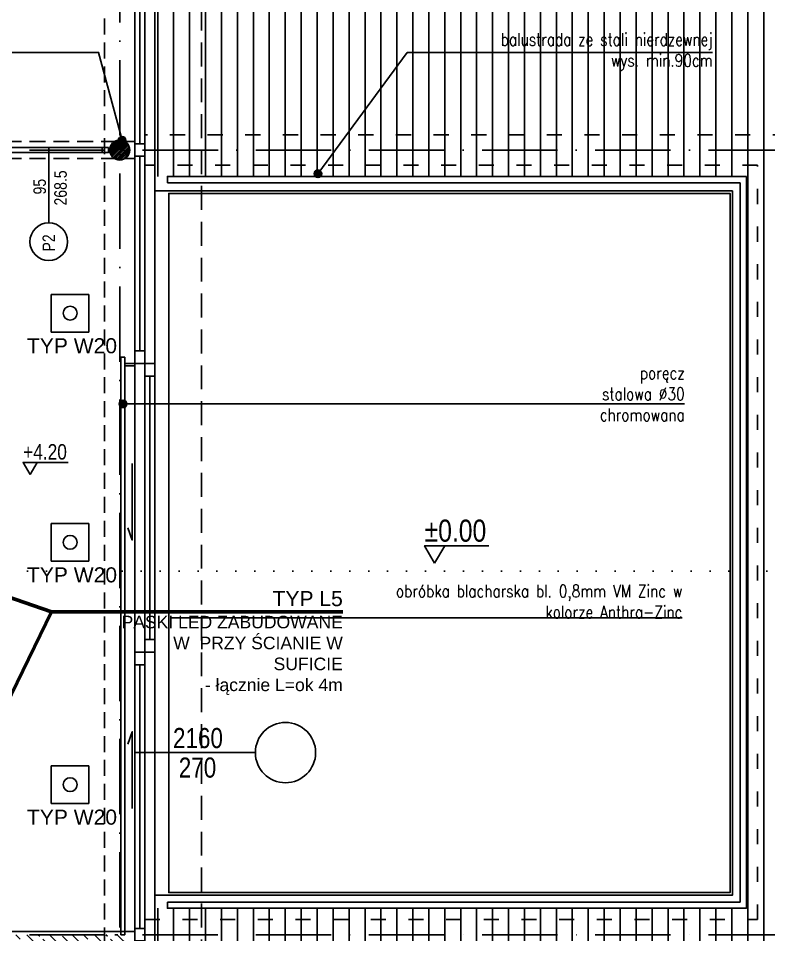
# Model space of a CAD drawing. Header units: millimetres. Extents: x 58205 to 122423, y 1055 to 94479.
# Drawn here: x 69625 to 70222, y 6611 to 7341 of the extents above; entities that cross this region are included whole.
import ezdxf

# ---------------------------------------------------------------- set-up
doc = ezdxf.new("R2010")
doc.units = ezdxf.units.MM
for name, pattern in [('ACAD_ISO03W100', [30, 12, -18]), ('ACAD_ISO07W100', [3, 0, -3]), ('ACAD_ISO10W100', [18, 12, -3, 0, -3]), ('AUDIT_D_080509132939-0', [0]), ('HIDDEN', [9.525, 6.35, -3.175])]:
    doc.linetypes.add(name, pattern=pattern)
doc.layers.add('$ oświetlenie $', color=30, linetype='Continuous', lineweight=30)
for name, color, linetype in [('+48_ARMATURA', 251, 'Continuous'), ('+48_HACZE', 253, 'Continuous'), ('+48_KOTY', 3, 'Continuous'), ('+48_MEBLE', 251, 'Continuous'), ('+48_OPISY', 3, 'Continuous'), ('+48_OPISY T', 3, 'Continuous'), ('+48_OPISY_STOLARKA', 3, 'Continuous'), ('+48_OSIE', 8, 'Continuous'), ('+48_PODCIĄG', 4, 'ACAD_ISO03W100'), ('+48_STOLARKA OKNA', 3, 'Continuous'), ('+48_STOLARKA_DRZWI', 3, 'Continuous'), ('+48_STOLARKA_OKNA', 3, 'Continuous'), ('+48_SŁUPY', 20, 'Continuous'), ('+48_TARAS', 253, 'Continuous'), ('+48_WIDOK', 5, 'Continuous'), ('+48_ŻELBET', 242, 'Continuous')]:
    doc.layers.add(name, color=color, linetype=linetype)
doc.styles.get("Standard").update_dxf_attribs({"font": 'ARIAL.TTF'})
doc.styles.add('WRP_ARIAL', font='ARIAL.TTF', dxfattribs={"width": 0.8})

# ---------------------------------------------------------------- blocks, each defined once
blk = doc.blocks.new('koty')
at = {"layer": '+48_KOTY', "color": 3, "ltscale": 5}
blk.add_line((70403.15, 11224.99), (70423.15, 11224.99), dxfattribs=at)
blk.add_lwpolyline([(70398.6, 11217.11), (70403.15, 11224.99), (70394.05, 11224.99)], close=True, dxfattribs=at)
at = {"layer": '+48_KOTY', "color": 3, "style": 'WRP_ARIAL', "width": 0.8}
blk.add_attdef('POZIOM', (70403.19, 11226.78), '', height=10, dxfattribs=at)
blk = doc.blocks.new('OPIS_STOLARKA')
at = {"layer": '+48_OPISY_STOLARKA'}
blk.add_line((0, 30), (0, -30), dxfattribs=at)
at = {"layer": '+48_STOLARKA_DRZWI'}
blk.add_circle((0, -45), 15, dxfattribs=at)
at = {"layer": '+48_OPISY_STOLARKA', "style": 'WRP_ARIAL', "width": 0.8}
for tag, p in [('SZER', (-2.27, -15.9)), ('WYS', (14.32, -13.58)), ('OZN', (5.03, -51.33))]:
    blk.add_attdef(tag, p, '', height=10, rotation=90, dxfattribs=at)
blk = doc.blocks.new('Typ W20')
at = {"layer": '$ oświetlenie $', "ltscale": 0.15}
for p, q in [((-15, 15), (15, 15)), ((-15, -15), (-15, 15)), ((15, 15), (15, -15)), ((15, -15), (-15, -15))]:
    blk.add_line(p, q, dxfattribs=at)
blk.add_circle((0, 0), 5.55, dxfattribs=at)
at = {"layer": '$ oświetlenie $', "ltscale": 0.15, "insert": (-34.36, -19.89), "char_height": 12, "width": 397.1992, "attachment_point": 1}
blk.add_mtext('TYP W20', dxfattribs=at)

msp = doc.modelspace()

# ---------------------------------------------------------------- hatches: boundary and pattern name
at = {"layer": '+48_HACZE'}
h = msp.add_hatch(dxfattribs=at)
h.set_pattern_fill('ANSI31', color=256, scale=0.3, angle=180, style=0)
edge = h.paths.add_edge_path()
edge.add_arc((69705.484, 7235.758), 7.95, 0, 360)
at = {"layer": '+48_HACZE', "linetype": 'AUDIT_D_080509132939-0'}
h = msp.add_hatch(dxfattribs=at)
h.set_pattern_fill('ANSI33', color=256, scale=2, angle=90, style=0)
h.paths.add_polyline_path([(68988.484, 6610.758), (69712.984, 6610.758), (69712.984, 6595.758), (68988.484, 6595.758)])
at = {"layer": '+48_OPISY T'}
h = msp.add_hatch(color=256, dxfattribs=at)
edge = h.paths.add_edge_path()
edge.add_arc((69707.352, 7243.486), 3, 0, 360)
h = msp.add_hatch(color=256, dxfattribs=at)
edge = h.paths.add_edge_path()
edge.add_arc((69863.362, 7216.841), 3, 0, 360)
h = msp.add_hatch(color=256, dxfattribs=at)
edge = h.paths.add_edge_path()
edge.add_arc((69708.126, 7033.542), 3, 0, 360)
at = {"layer": '+48_TARAS'}
h = msp.add_hatch(dxfattribs=at)
h.set_pattern_fill('LINE', color=256, scale=4, angle=90, style=0)
edge = h.paths.add_edge_path()
edge.add_arc((70263.484, 6245.758), 25, 0, 360)
h.paths.add_polyline_path([(69770.484, 7835.758), (69754.484, 7835.758), (69754.484, 7830.767), (69734.984, 7830.767), (69734.984, 7214.758), (70204.484, 7214.758), (70204.484, 6631.758), (69734.984, 6631.758), (69734.984, 5679.636), (69754.484, 5679.636), (69754.484, 5675.758), (69770.484, 5675.758), (69770.484, 5659.758), (71269.484, 5659.758), (71269.484, 7851.758), (69770.484, 7851.758)])

# ---------------------------------------------------------------- linework, layer by layer
at = {"layer": '$ oświetlenie $', "color": 2, "lineweight": 60, "ltscale": 0.15}
for points in [[(69571.805, 6895.258), (69651.23, 6867.998)], [(69587.191, 6736.758), (69651.23, 6867.998)], [(69651.23, 6867.998), (69883.122, 6867.998)]]:
    msp.add_lwpolyline(points, dxfattribs=at)
at = {"layer": '+48_ARMATURA'}
msp.add_lwpolyline([(69704.067, 6610.758), (69701.555, 6610.758)], dxfattribs=at)
at = {"layer": '+48_MEBLE'}
msp.add_line((69717.484, 7835.758), (69717.484, 5675.758), dxfattribs=at)
for points in [[(69733.484, 7375.758), (69733.484, 7065.758)], [(69717.484, 7065.758), (69717.484, 6835.758)], [(69733.484, 6235.758), (69733.484, 6835.758)]]:
    msp.add_lwpolyline(points, dxfattribs=at)
at = {"layer": '+48_MEBLE', "ltscale": 0.15}
msp.add_lwpolyline([(69289.984, 6613.258), (69717.484, 6613.258)], dxfattribs=at)
at = {"layer": '+48_OPISY'}
for p, q in [((69934.304, 7313.504), (69863.362, 7216.841)), ((69934.304, 7313.504), (70177.607, 7313.504)), ((69708.126, 7033.542), (70155.36, 7033.542)), ((69746.642, 6863.024), (70153.513, 6863.024))]:
    msp.add_line(p, q, dxfattribs=at)
at = {"layer": '+48_OPISY', "linetype": 'ACAD_ISO07W100', "ltscale": 5}
msp.add_line((68121.946, 6900.233), (71558.484, 6900.233), dxfattribs=at)
at = {"layer": '+48_OPISY'}
msp.add_lwpolyline([(69510.554, 7313.504), (69688.607, 7313.504), (69707.352, 7243.486)], dxfattribs=at)
at = {"layer": '+48_OPISY T'}
for centre in [(69707.352, 7243.486), (69863.362, 7216.841), (69708.126, 7033.542)]:
    msp.add_circle(centre, 3, dxfattribs=at)
at = {"layer": '+48_OSIE', "linetype": 'ACAD_ISO10W100', "ltscale": 5}
for p, q in [((69705.484, 8208.258), (69705.484, 5430.307)), ((68101.946, 7235.758), (71564.484, 7235.758)), ((68101.945, 6610.758), (71564.484, 6610.758))]:
    msp.add_line(p, q, dxfattribs=at)
at = {"layer": '+48_PODCIĄG', "linetype": 'HIDDEN', "ltscale": 2}
for p, q in [((69693.484, 7835.758), (69693.484, 5675.758)), ((68833.484, 7242.608), (69717.484, 7242.608)), ((68833.483, 7228.908), (69717.484, 7228.908))]:
    msp.add_line(p, q, dxfattribs=at)
at = {"layer": '+48_STOLARKA OKNA'}
for points in [[(69725.484, 7375.758), (69725.484, 7065.758), (69717.484, 7065.758), (69717.484, 7375.758)], [(69725.484, 7240.758), (69725.484, 7230.758), (69717.484, 7230.758), (69717.484, 7240.758)], [(69725.484, 7075.758), (69725.484, 7065.758), (69717.484, 7065.758), (69717.484, 7075.758)], [(69733.484, 7065.758), (69733.484, 6835.758), (69725.484, 6835.758), (69725.484, 7065.758)], [(69733.484, 7065.758), (69733.484, 7055.758), (69725.484, 7055.758), (69725.484, 7065.758)], [(69733.484, 6845.758), (69733.484, 6835.758), (69725.484, 6835.758), (69725.484, 6845.758)], [(69725.484, 6835.758), (69725.484, 6605.758), (69717.484, 6605.758), (69717.484, 6835.758)], [(69725.484, 6835.758), (69725.484, 6825.758), (69717.484, 6825.758), (69717.484, 6835.758)], [(69725.484, 6615.758), (69725.484, 6605.758), (69717.484, 6605.758), (69717.484, 6615.758)]]:
    msp.add_lwpolyline(points, close=True, dxfattribs=at)
for points in [[(69721.484, 7240.758), (69721.484, 7365.758)], [(69721.484, 7075.758), (69721.484, 7230.758)], [(69729.484, 6845.758), (69729.484, 7055.758)], [(69715.484, 6986.162), (69715.484, 6925.088), (69711.891, 6934.89)], [(69721.484, 6615.758), (69721.484, 6825.758)], [(69715.484, 6711.301), (69715.484, 6772.375), (69711.891, 6762.573)]]:
    msp.add_lwpolyline(points, dxfattribs=at)
at = {"layer": '+48_STOLARKA_DRZWI'}
for points in [[(69696.484, 7237.758), (69601.484, 7237.758)], [(69696.484, 7233.758), (69601.484, 7233.758)]]:
    msp.add_lwpolyline(points, dxfattribs=at)
msp.add_lwpolyline([(69691.484, 7237.758), (69696.484, 7237.758), (69696.484, 7233.758), (69691.484, 7233.758)], close=True, dxfattribs=at)
at = {"layer": '+48_STOLARKA_OKNA'}
for p, q in [((69709.484, 7065.758), (69717.484, 7065.758)), ((69709.484, 7063.758), (69717.484, 7063.758)), ((69706.484, 6610.758), (69709.484, 6610.758))]:
    msp.add_line(p, q, dxfattribs=at)
for points in [[(69709.484, 7070.758), (69706.484, 7070.758)], [(69706.484, 7070.758), (69706.484, 6610.758)], [(69709.484, 7070.758), (69709.484, 6610.758)]]:
    msp.add_lwpolyline(points, dxfattribs=at)
at = {"layer": '+48_SŁUPY', "linetype": 'AUDIT_D_080509132939-0'}
msp.add_circle((69705.484, 7235.758), 7.95, dxfattribs=at)
at = {"layer": '+48_WIDOK', "linetype": 'HIDDEN', "ltscale": 3}
msp.add_line((69770.484, 7835.758), (69770.484, 5675.758), dxfattribs=at)
at = {"layer": '+48_WIDOK', "linetype": 'ACAD_ISO03W100'}
for points in [[(69725.484, 6598.758), (70237.484, 6598.758), (70237.484, 7247.758), (69725.484, 7247.758)], [(69725.484, 6622.758), (70213.484, 6622.758), (70213.484, 7223.758), (69725.484, 7223.758)]]:
    msp.add_lwpolyline(points, dxfattribs=at)
at = {"layer": '+48_WIDOK', "color": 252}
for points in [[(69743.484, 7209.758), (69743.484, 7214.758), (70204.484, 7214.758), (70204.484, 7214.758)], [(70204.484, 7214.758), (70204.484, 6631.758), (69743.484, 6631.758), (69743.484, 6636.758)], [(69743.484, 7209.758), (70199.484, 7209.758), (70199.484, 7209.758)], [(70199.484, 7209.758), (70199.484, 6636.758), (69743.484, 6636.758)]]:
    msp.add_lwpolyline(points, dxfattribs=at)
at = {"layer": '+48_WIDOK'}
for points in [[(70193.484, 7203.258), (70193.484, 6642.258), (69733.484, 6642.258)], [(69733.484, 7203.258), (70193.484, 7203.258), (70193.484, 7203.258)], [(70191.484, 7201.258), (70191.484, 7201.258), (69744.484, 7201.258), (69744.484, 6644.258), (70191.484, 6644.258), (70191.484, 7201.258)]]:
    msp.add_lwpolyline(points, dxfattribs=at)
at = {"layer": '+48_ŻELBET', "linetype": 'AUDIT_D_080509132939-0'}
msp.add_circle((69705.484, 7235.758), 7.95, dxfattribs=at)

# ---------------------------------------------------------------- block references
at = {"layer": '$ oświetlenie $'}
for p in [(69665.984, 7105.758), (69665.984, 6923.258), (69665.984, 6730.258)]:
    msp.add_blockref('Typ W20', p, dxfattribs=at)
at = {"layer": '+48_KOTY'}
ref = msp.add_blockref('koty', (-17096.923, -6842.197), dxfattribs=dict(at, xscale=1.231999999701657, yscale=1.231999999697109, zscale=1.231999999697182))
ref.add_attrib('POZIOM', '+4.20', (69628.571, 6989.199), dxfattribs={"color": 3, "height": 12.32, "style": 'WRP_ARIAL', "width": 0.8})
ref = msp.add_blockref('koty', (-53945.262, -12835.375), dxfattribs=dict(at, xscale=1.759999999572756, yscale=1.759999999567299, zscale=1.759999999567403))
ref.add_attrib('POZIOM', '±0.00', (69948.301, 6923.761), dxfattribs={"color": 3, "height": 17.6, "style": 'WRP_ARIAL', "width": 0.8})
at = {"layer": '+48_OPISY_STOLARKA'}
ref = msp.add_blockref('OPIS_STOLARKA', (69648.984, 7207.758), dxfattribs=at)
ref.add_attrib('SZER', '95', (69646.711, 7200.37), dxfattribs={"height": 10, "rotation": 90, "style": 'WRP_ARIAL', "width": 0.8})
ref.add_attrib('WYS', '268.5', (69663.335, 7191.556), dxfattribs={"height": 10, "rotation": 90, "style": 'WRP_ARIAL', "width": 0.8})
ref.add_attrib('OZN', 'P2', (69654.009, 7154.912), dxfattribs={"height": 10, "rotation": 90, "style": 'WRP_ARIAL', "width": 0.8})
ref = msp.add_blockref('OPIS_STOLARKA', (69765.484, 6755.758), dxfattribs=dict(at, xscale=-1.600000000000364, yscale=1.600000000000364, zscale=1.6, rotation=90))
ref.add_attrib('SZER', '2160', (69747.899, 6759.395), dxfattribs={"height": 16, "style": 'WRP_ARIAL', "width": 0.8})
ref.add_attrib('WYS', '270', (69752.513, 6735.852), dxfattribs={"height": 16, "style": 'WRP_ARIAL', "width": 0.8})

# ---------------------------------------------------------------- texts
at = {"layer": '$ oświetlenie $', "ltscale": 0.15, "insert": (69883.122, 6884.44), "char_height": 12, "width": 65.71574, "attachment_point": 3}
msp.add_mtext('TYP L5', dxfattribs=at)
at = {"layer": '$ oświetlenie $', "color": 2, "lineweight": 60, "ltscale": 0.15, "insert": (69883.122, 6864.773), "char_height": 10, "width": 168.63842, "attachment_point": 3}
msp.add_mtext('PASKI LED ZABUDOWANE \\PW  PRZY ŚCIANIE W SUFICIE \\P- łącznie L=ok 4m', dxfattribs=at)
at = {"layer": '+48_OPISY', "char_height": 10, "width": 267.38166, "attachment_point": 3, "style": 'WRP_ARIAL'}
for s, insert in [('{\\Fromans|c238;balustrada ze stali nierdzewnej \\Pwys. min.90cm}', (70177.607, 7328.857)), ('{\\Fromans|c238;poręcz \\Pstalowa %%C30 \\Pchromowana }', (70155.36, 7063.199)), ('{\\Fromans|c238;obróbka blacharska bl. 0,8mm VM Zinc w kolorze Anthra-Zinc}', (70153.513, 6889.466))]:
    msp.add_mtext(s, dxfattribs=dict(at, insert=insert))

doc.saveas('drawing.dxf')
